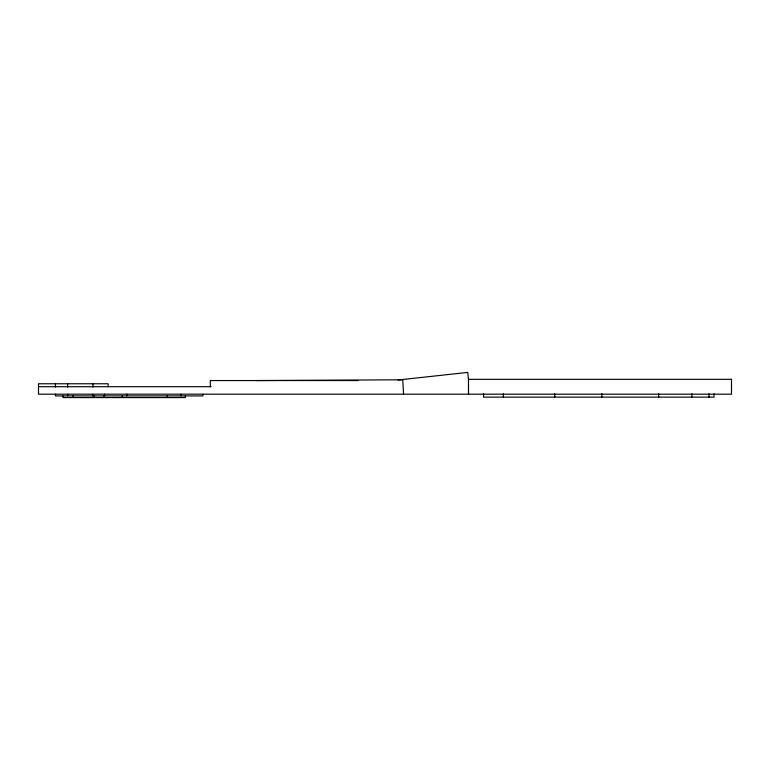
<?xml version="1.0" encoding="UTF-8"?>
<svg xmlns="http://www.w3.org/2000/svg" width="770" height="770" viewBox="0 0 770 770"><rect width="100%" height="100%" fill="white"/><g stroke="black" fill="none" stroke-linecap="round" stroke-linejoin="round"><path stroke-width="1.16" d="M397.955 380.014L467.708 372.42L468.487 379.331L468.487 394.182M256.381 380.553L402.758 379.793L403.538 394.182M468.487 379.331L731.5 379.331L731.5 394.182L38.5 394.182L38.5 383.768L108.195 383.768L108.195 386.704M357.858 380.553L210.335 380.553L210.335 386.704M38.5 386.704L211.192 386.704M714.05 393.73L714.05 397.137L483.541 397.137L483.541 393.73M708.968 393.73L708.968 397.137M691.855 393.73L691.855 397.137M658.677 393.73L658.677 397.137M601.832 393.73L601.832 397.137M554.737 393.73L554.737 397.137M503.416 393.73L503.416 397.137M202.866 394.182L202.866 395.915L55.469 395.915L55.469 394.182M185.368 395.915L185.368 397.58L63.025 397.58L63.025 395.915M180.96 394.182L180.96 395.915M167.186 395.915L167.186 397.58M126.8 394.182L126.8 395.915M122.228 395.915L122.228 397.58M104.566 394.182L104.566 395.915M103.777 395.915L103.777 397.58M94.152 395.915L94.152 397.58M92.968 383.768L92.968 387.118M92.968 394.182L92.968 395.915M73.121 395.915L73.121 397.58M67.635 383.768L67.635 387.118M67.635 394.182L67.635 395.915M55.469 383.768L55.469 387.118"/></g></svg>
